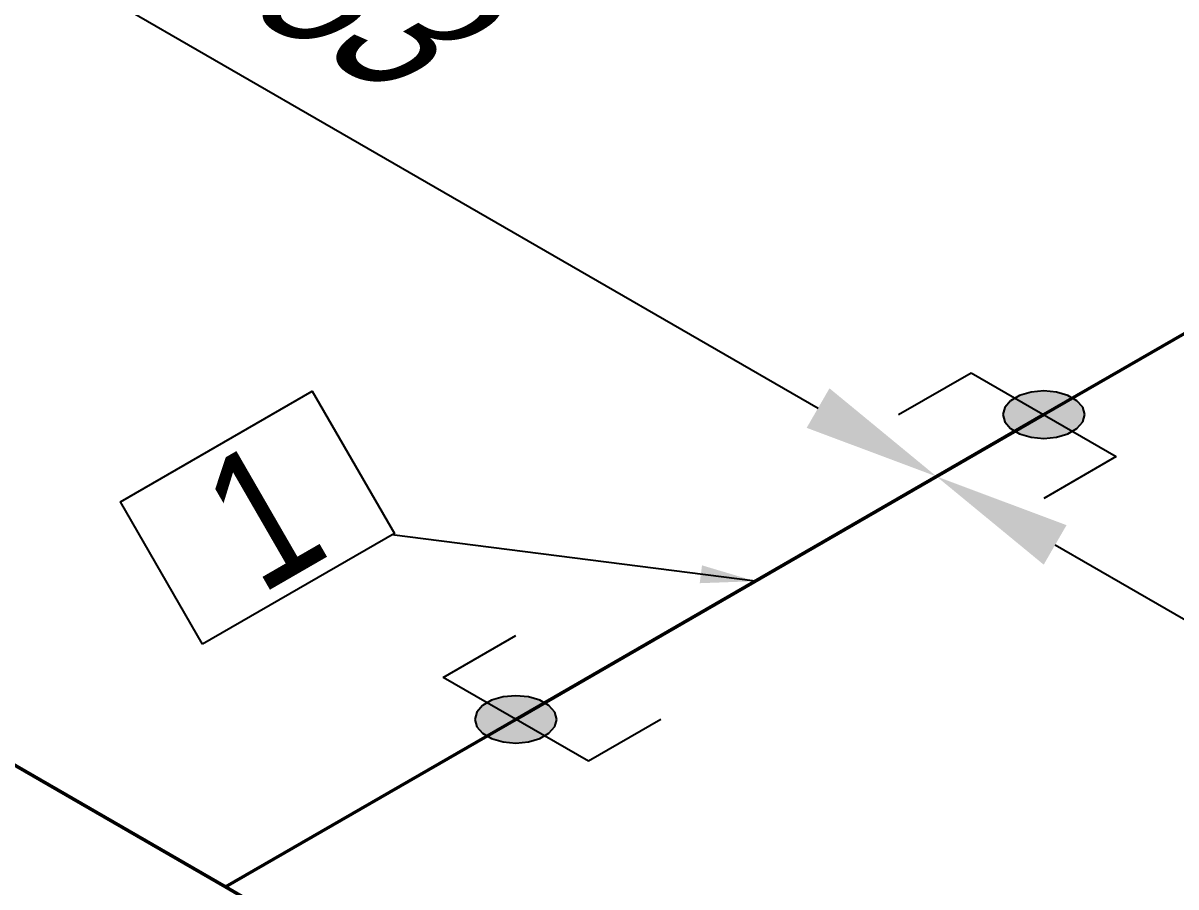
# Model space of a CAD drawing. Header units: millimetres. Extents: x 0 to 594, y 0 to 420.
# Drawn here: x 216.72 to 237.78, y 285.39 to 301.18 of the extents above; entities that cross this region are included whole.
import ezdxf
from ezdxf import colors
from ezdxf.entities.mleader import LeaderData, LeaderLine
from ezdxf.enums import TextEntityAlignment as Align
from ezdxf.math import Vec2, Vec3

# ---------------------------------------------------------------- set-up
doc = ezdxf.new("R2010")
doc.units = ezdxf.units.MM
doc.header["$LTSCALE"] = 0.25
for name, color, linetype in [('용접', 1, 'Continuous'), ('주석', 7, 'Continuous'), ('치수', 1, 'Continuous')]:
    doc.layers.add(name, color=color, linetype=linetype)
doc.layers.add('파이프 작은 보어', color=30, linetype='Continuous', lineweight=50)
doc.styles.add('AdskIsoAnnotation', font='arial.ttf', dxfattribs={"width": 0.8, "height": 1})
doc.styles.add('AdskIsoMetric', font='arial.ttf', dxfattribs={"width": 0.8, "height": 2.5})
doc.styles.add('AdskIsoMetric-30', font='arial.ttf', dxfattribs={"width": 0.8, "height": 2.5})
doc.styles.add('AdskIsoMetric30', font='arial.ttf', dxfattribs={"width": 0.8, "oblique": 30, "height": 2.5})
doc.styles.get("Standard").update_dxf_attribs({"font": 'arial.ttf'})
doc.dimstyles.new('AdskIsoMetric', dxfattribs={"dimtxt": 2.5, "dimasz": 2.5, "dimexe": 1, "dimexo": 2, "dimgap": 0.8, "dimtad": 1, "dimdec": 0, "dimrnd": 1, "dimzin": 0, "dimdsep": 46, "dimtxsty": 'AdskIsoMetric', "dimcen": 0, "dimclrt": 7, "dimadec": 0, "dimazin": 0, "dimtfac": 1, "dimtdec": 0, "dimtmove": 1, "dimatfit": 3, "dimfxl": 0, "dimfrac": 2, "dimtolj": 1, "dimtzin": 0, "dimarcsym": 0})

# ---------------------------------------------------------------- blocks, each defined once
blk = doc.blocks.new('*D81')
at = {"layer": 'Defpoints', "color": 0}
for p in [(192.122, 301.73), (233.407, 292.894), (220.417, 285.394)]:
    blk.add_point(p, dxfattribs=at)
at = {"layer": '치수', "color": 0, "lineweight": -2}
blk.add_line((207.277, 307.98), (231.242, 294.144), dxfattribs=at)
at = {"layer": '치수', "color": 0}
for points in [[(207.486, 308.341), (207.069, 307.619), (205.112, 309.23)], [(231.451, 294.505), (231.034, 293.783), (233.407, 292.894)]]:
    blk.add_solid(points, dxfattribs=at)
at = {"layer": '치수', "color": 7, "insert": (221.307, 302.498), "char_height": 2.5, "attachment_point": 5, "rotation": 330, "style": 'AdskIsoMetric30'}
blk.add_mtext('\\A1;2783', dxfattribs=at)
blk = doc.blocks.new('*D82')
at = {"layer": 'Defpoints', "color": 0}
for p in [(220.417, 285.394), (261.703, 276.558), (248.712, 269.058)]:
    blk.add_point(p, dxfattribs=at)
at = {"layer": '치수', "color": 0, "lineweight": -2}
for p, q in [((235.572, 291.644), (259.538, 277.808)), ((250.712, 270.212), (262.703, 277.135))]:
    blk.add_line(p, q, dxfattribs=at)
at = {"layer": '치수', "color": 0}
for points in [[(235.781, 292.005), (235.364, 291.283), (233.407, 292.894)], [(259.746, 278.169), (259.329, 277.447), (261.703, 276.558)]]:
    blk.add_solid(points, dxfattribs=at)
at = {"layer": '치수', "color": 7, "insert": (252.022, 284.765), "char_height": 2.5, "attachment_point": 5, "rotation": 330, "style": 'AdskIsoMetric30'}
blk.add_mtext('\\A1;894', dxfattribs=at)
blk = doc.blocks.new('*D87')
at = {"layer": 'Defpoints', "color": 0}
for p in [(240.668, 297.086), (220.417, 285.394), (233.407, 277.894)]:
    blk.add_point(p, dxfattribs=at)
at = {"layer": '치수', "color": 0, "lineweight": -2}
blk.add_line((251.493, 288.336), (235.572, 279.144), dxfattribs=at)
at = {"layer": '치수', "color": 0}
for points in [[(251.285, 288.697), (251.701, 287.975), (253.658, 289.586)], [(235.364, 279.505), (235.781, 278.783), (233.407, 277.894)]]:
    blk.add_solid(points, dxfattribs=at)
at = {"layer": '치수', "color": 7, "insert": (238.847, 283.651), "char_height": 2.5, "attachment_point": 5, "rotation": 30, "style": 'AdskIsoMetric-30'}
blk.add_mtext('\\A1;909', dxfattribs=at)
blk = doc.blocks.new('티-2-Iso2DSkew90')
at = {"color": 0, "linetype": 'ByBlock', "lineweight": -2, "extrusion": (2.02365e-10, -0.816497, -0.57735)}
for p, q in [((0, 0), (-5.303, 3.062)), ((0, 0), (5.303, 3.062)), ((5.303, -3.062), (0, 0))]:
    blk.add_line(p, q, dxfattribs=at)
blk = doc.blocks.new('엘보우-18-Iso2DSkew90')
at = {"color": 0, "linetype": 'ByBlock', "lineweight": -2, "extrusion": (0, 0.816497, 0.57735)}
for p, q in [((0, 0), (-5.303, -3.062)), ((0, 0), (0, 0)), ((5.303, -3.062), (0, 0))]:
    blk.add_line(p, q, dxfattribs=at)
blk = doc.blocks.new('SocketWeld-2-IsoRight')
blk.add_hatch(color=256).paths.add_polyline_path([(0.0055, -0.0435), (0.0057, -0.0436), (0.006, -0.0436), (0.0062, -0.0436), (0.0064, -0.0437), (0.0066, -0.0437), (0.0068, -0.0438), (0.007, -0.0438), (0.0072, -0.0439), (0.0075, -0.0439), (0.0077, -0.0439), (0.0079, -0.044), (0.0081, -0.044), (0.0083, -0.0441), (0.0085, -0.0441), (0.0088, -0.0442), (0.009, -0.0442), (0.0092, -0.0443), (0.0094, -0.0443), (0.0096, -0.0443), (0.0098, -0.0444), (0.01, -0.0444), (0.0103, -0.0445), (0.0105, -0.0445), (0.0107, -0.0446), (0.0109, -0.0446), (0.0111, -0.0446), (0.0113, -0.0447), (0.0115, -0.0447), (0.0118, -0.0448), (0.012, -0.0448), (0.0122, -0.0449), (0.0124, -0.0449), (0.0126, -0.0449), (0.0128, -0.045), (0.013, -0.045), (0.0133, -0.0451), (0.0135, -0.0451), (0.0137, -0.0452), (0.0139, -0.0452), (0.0141, -0.0453), (0.0143, -0.0453), (0.0145, -0.0453), (0.0148, -0.0454), (0.015, -0.0454), (0.0152, -0.0455), (0.0154, -0.0455), (0.0156, -0.0456), (0.0158, -0.0456), (0.0161, -0.0456), (0.0161, -0.0456), (0.0162, -0.0456), (0.0164, -0.0455), (0.0166, -0.0455), (0.0168, -0.0455), (0.017, -0.0454), (0.0171, -0.0454), (0.0173, -0.0453), (0.0175, -0.0453), (0.0177, -0.0452), (0.0179, -0.0452), (0.0181, -0.0451), (0.0182, -0.0451), (0.0184, -0.045), (0.0186, -0.045), (0.0188, -0.0449), (0.019, -0.0449), (0.0192, -0.0448), (0.0193, -0.0448), (0.0195, -0.0447), (0.0197, -0.0447), (0.0199, -0.0446), (0.0201, -0.0446), (0.0203, -0.0445), (0.0204, -0.0445), (0.0206, -0.0444), (0.0208, -0.0444), (0.021, -0.0444), (0.0212, -0.0443), (0.0213, -0.0443), (0.0215, -0.0442), (0.0217, -0.0442), (0.0219, -0.0441), (0.0221, -0.0441), (0.0223, -0.044), (0.0224, -0.044), (0.0226, -0.0439), (0.0228, -0.0439), (0.023, -0.0438), (0.0232, -0.0438), (0.0234, -0.0437), (0.0235, -0.0437), (0.0237, -0.0436), (0.0239, -0.0436), (0.0241, -0.0435), (0.0243, -0.0435), (0.0245, -0.0434), (0.0246, -0.0434), (0.0248, -0.0433), (0.025, -0.0433), (0.025, -0.0433), (0.0251, -0.0432), (0.0253, -0.043), (0.0254, -0.0429), (0.0255, -0.0428), (0.0257, -0.0426), (0.0258, -0.0425), (0.0259, -0.0424), (0.0261, -0.0422), (0.0262, -0.0421), (0.0263, -0.042), (0.0265, -0.0418), (0.0266, -0.0417), (0.0267, -0.0416), (0.0269, -0.0414), (0.027, -0.0413), (0.0271, -0.0412), (0.0273, -0.041), (0.0274, -0.0409), (0.0275, -0.0408), (0.0277, -0.0406), (0.0278, -0.0405), (0.0279, -0.0403), (0.0281, -0.0402), (0.0282, -0.0401), (0.0283, -0.0399), (0.0284, -0.0398), (0.0286, -0.0397), (0.0287, -0.0395), (0.0288, -0.0394), (0.029, -0.0393), (0.0291, -0.0391), (0.0292, -0.039), (0.0294, -0.0389), (0.0295, -0.0387), (0.0296, -0.0386), (0.0298, -0.0385), (0.0299, -0.0383), (0.03, -0.0382), (0.0302, -0.0381), (0.0303, -0.0379), (0.0304, -0.0378), (0.0306, -0.0377), (0.0307, -0.0375), (0.0308, -0.0374), (0.031, -0.0373), (0.0311, -0.0371), (0.0312, -0.037), (0.0314, -0.0369), (0.0315, -0.0367), (0.0315, -0.0367), (0.0316, -0.0365), (0.0316, -0.0363), (0.0317, -0.0361), (0.0318, -0.0359), (0.0319, -0.0357), (0.0319, -0.0355), (0.032, -0.0353), (0.0321, -0.0351), (0.0321, -0.0349), (0.0322, -0.0346), (0.0323, -0.0344), (0.0323, -0.0342), (0.0324, -0.034), (0.0325, -0.0338), (0.0325, -0.0336), (0.0326, -0.0334), (0.0327, -0.0332), (0.0328, -0.033), (0.0328, -0.0328), (0.0329, -0.0326), (0.033, -0.0324), (0.033, -0.0322), (0.0331, -0.0319), (0.0332, -0.0317), (0.0332, -0.0315), (0.0333, -0.0313), (0.0334, -0.0311), (0.0335, -0.0309), (0.0335, -0.0307), (0.0336, -0.0305), (0.0337, -0.0303), (0.0337, -0.0301), (0.0338, -0.0299), (0.0339, -0.0297), (0.0339, -0.0295), (0.034, -0.0292), (0.0341, -0.029), (0.0342, -0.0288), (0.0342, -0.0286), (0.0343, -0.0284), (0.0344, -0.0282), (0.0344, -0.028), (0.0345, -0.0278), (0.0346, -0.0276), (0.0346, -0.0274), (0.0347, -0.0272), (0.0348, -0.027), (0.0349, -0.0268), (0.0349, -0.0265), (0.0349, -0.0265), (0.0349, -0.0263), (0.0349, -0.026), (0.0349, -0.0258), (0.0349, -0.0255), (0.0349, -0.0252), (0.0349, -0.025), (0.0349, -0.0247), (0.0349, -0.0245), (0.0349, -0.0242), (0.0349, -0.0239), (0.0349, -0.0237), (0.0349, -0.0234), (0.0349, -0.0232), (0.0349, -0.0229), (0.0349, -0.0226), (0.0349, -0.0224), (0.0349, -0.0221), (0.0349, -0.0219), (0.0349, -0.0216), (0.0349, -0.0213), (0.0349, -0.0211), (0.0349, -0.0208), (0.0349, -0.0206), (0.0349, -0.0203), (0.0349, -0.02), (0.0349, -0.0198), (0.0349, -0.0195), (0.0349, -0.0192), (0.0349, -0.019), (0.0349, -0.0187), (0.0349, -0.0185), (0.0349, -0.0182), (0.0349, -0.0179), (0.0349, -0.0177), (0.0349, -0.0174), (0.0349, -0.0172), (0.0349, -0.0169), (0.0349, -0.0166), (0.0349, -0.0164), (0.0349, -0.0161), (0.0349, -0.0159), (0.0349, -0.0156), (0.0349, -0.0153), (0.0349, -0.0151), (0.0349, -0.0148), (0.0349, -0.0146), (0.0349, -0.0143), (0.0349, -0.014), (0.0349, -0.0138), (0.0349, -0.0138), (0.0349, -0.0135), (0.0348, -0.0132), (0.0347, -0.0129), (0.0346, -0.0126), (0.0346, -0.0123), (0.0345, -0.012), (0.0344, -0.0118), (0.0344, -0.0115), (0.0343, -0.0112), (0.0342, -0.0109), (0.0342, -0.0106), (0.0341, -0.0103), (0.034, -0.01), (0.0339, -0.0097), (0.0339, -0.0095), (0.0338, -0.0092), (0.0337, -0.0089), (0.0337, -0.0086), (0.0336, -0.0083), (0.0335, -0.008), (0.0335, -0.0077), (0.0334, -0.0074), (0.0333, -0.0071), (0.0332, -0.0069), (0.0332, -0.0066), (0.0331, -0.0063), (0.033, -0.006), (0.033, -0.0057), (0.0329, -0.0054), (0.0328, -0.0051), (0.0328, -0.0048), (0.0327, -0.0046), (0.0326, -0.0043), (0.0325, -0.004), (0.0325, -0.0037), (0.0324, -0.0034), (0.0323, -0.0031), (0.0323, -0.0028), (0.0322, -0.0025), (0.0321, -0.0022), (0.0321, -0.002), (0.032, -0.0017), (0.0319, -0.0014), (0.0319, -0.0011), (0.0318, -0.0008), (0.0317, -0.0005), (0.0316, -0.0002), (0.0316, 0.0001), (0.0315, 0.0003), (0.0315, 0.0003), (0.0314, 0.0006), (0.0312, 0.0009), (0.0311, 0.0012), (0.031, 0.0015), (0.0308, 0.0018), (0.0307, 0.0021), (0.0306, 0.0024), (0.0304, 0.0026), (0.0303, 0.0029), (0.0302, 0.0032), (0.03, 0.0035), (0.0299, 0.0038), (0.0298, 0.0041), (0.0296, 0.0044), (0.0295, 0.0047), (0.0294, 0.0049), (0.0292, 0.0052), (0.0291, 0.0055), (0.029, 0.0058), (0.0288, 0.0061), (0.0287, 0.0064), (0.0286, 0.0067), (0.0284, 0.007), (0.0283, 0.0072), (0.0282, 0.0075), (0.0281, 0.0078), (0.0279, 0.0081), (0.0278, 0.0084), (0.0277, 0.0087), (0.0275, 0.009), (0.0274, 0.0093), (0.0273, 0.0095), (0.0271, 0.0098), (0.027, 0.0101), (0.0269, 0.0104), (0.0267, 0.0107), (0.0266, 0.011), (0.0265, 0.0113), (0.0263, 0.0116), (0.0262, 0.0118), (0.0261, 0.0121), (0.0259, 0.0124), (0.0258, 0.0127), (0.0257, 0.013), (0.0255, 0.0133), (0.0254, 0.0136), (0.0253, 0.0139), (0.0251, 0.0141), (0.025, 0.0144), (0.025, 0.0144), (0.0248, 0.0147), (0.0246, 0.015), (0.0245, 0.0152), (0.0243, 0.0155), (0.0241, 0.0157), (0.0239, 0.016), (0.0237, 0.0162), (0.0235, 0.0165), (0.0234, 0.0168), (0.0232, 0.017), (0.023, 0.0173), (0.0228, 0.0175), (0.0226, 0.0178), (0.0224, 0.0181), (0.0223, 0.0183), (0.0221, 0.0186), (0.0219, 0.0188), (0.0217, 0.0191), (0.0215, 0.0193), (0.0213, 0.0196), (0.0212, 0.0199), (0.021, 0.0201), (0.0208, 0.0204), (0.0206, 0.0206), (0.0204, 0.0209), (0.0203, 0.0212), (0.0201, 0.0214), (0.0199, 0.0217), (0.0197, 0.0219), (0.0195, 0.0222), (0.0193, 0.0225), (0.0192, 0.0227), (0.019, 0.023), (0.0188, 0.0232), (0.0186, 0.0235), (0.0184, 0.0237), (0.0182, 0.024), (0.0181, 0.0243), (0.0179, 0.0245), (0.0177, 0.0248), (0.0175, 0.025), (0.0173, 0.0253), (0.0171, 0.0256), (0.017, 0.0258), (0.0168, 0.0261), (0.0166, 0.0263), (0.0164, 0.0266), (0.0162, 0.0268), (0.0161, 0.0271), (0.0161, 0.0271), (0.0158, 0.0273), (0.0156, 0.0275), (0.0154, 0.0277), (0.0152, 0.0279), (0.015, 0.0281), (0.0148, 0.0283), (0.0145, 0.0285), (0.0143, 0.0287), (0.0141, 0.0289), (0.0139, 0.0292), (0.0137, 0.0294), (0.0135, 0.0296), (0.0133, 0.0298), (0.013, 0.03), (0.0128, 0.0302), (0.0126, 0.0304), (0.0124, 0.0306), (0.0122, 0.0308), (0.012, 0.031), (0.0118, 0.0312), (0.0115, 0.0314), (0.0113, 0.0316), (0.0111, 0.0318), (0.0109, 0.032), (0.0107, 0.0322), (0.0105, 0.0324), (0.0103, 0.0326), (0.01, 0.0328), (0.0098, 0.033), (0.0096, 0.0332), (0.0094, 0.0334), (0.0092, 0.0337), (0.009, 0.0339), (0.0088, 0.0341), (0.0085, 0.0343), (0.0083, 0.0345), (0.0081, 0.0347), (0.0079, 0.0349), (0.0077, 0.0351), (0.0075, 0.0353), (0.0072, 0.0355), (0.007, 0.0357), (0.0068, 0.0359), (0.0066, 0.0361), (0.0064, 0.0363), (0.0062, 0.0365), (0.006, 0.0367), (0.0057, 0.0369), (0.0055, 0.0371), (0.0055, 0.0371), (0.0053, 0.0373), (0.0051, 0.0374), (0.0049, 0.0375), (0.0046, 0.0377), (0.0044, 0.0378), (0.0042, 0.0379), (0.004, 0.038), (0.0037, 0.0382), (0.0035, 0.0383), (0.0033, 0.0384), (0.003, 0.0386), (0.0028, 0.0387), (0.0026, 0.0388), (0.0024, 0.039), (0.0021, 0.0391), (0.0019, 0.0392), (0.0017, 0.0393), (0.0015, 0.0395), (0.0012, 0.0396), (0.001, 0.0397), (0.0008, 0.0399), (0.0006, 0.04), (0.0003, 0.0401), (0.0001, 0.0403), (-0.0001, 0.0404), (-0.0003, 0.0405), (-0.0006, 0.0406), (-0.0008, 0.0408), (-0.001, 0.0409), (-0.0012, 0.041), (-0.0015, 0.0412), (-0.0017, 0.0413), (-0.0019, 0.0414), (-0.0021, 0.0416), (-0.0024, 0.0417), (-0.0026, 0.0418), (-0.0028, 0.042), (-0.003, 0.0421), (-0.0033, 0.0422), (-0.0035, 0.0423), (-0.0037, 0.0425), (-0.004, 0.0426), (-0.0042, 0.0427), (-0.0044, 0.0429), (-0.0046, 0.043), (-0.0049, 0.0431), (-0.0051, 0.0433), (-0.0053, 0.0434), (-0.0055, 0.0435), (-0.0055, 0.0435), (-0.0057, 0.0436), (-0.006, 0.0436), (-0.0062, 0.0436), (-0.0064, 0.0437), (-0.0066, 0.0437), (-0.0068, 0.0438), (-0.007, 0.0438), (-0.0072, 0.0439), (-0.0075, 0.0439), (-0.0077, 0.0439), (-0.0079, 0.044), (-0.0081, 0.044), (-0.0083, 0.0441), (-0.0085, 0.0441), (-0.0088, 0.0442), (-0.009, 0.0442), (-0.0092, 0.0443), (-0.0094, 0.0443), (-0.0096, 0.0443), (-0.0098, 0.0444), (-0.01, 0.0444), (-0.0103, 0.0445), (-0.0105, 0.0445), (-0.0107, 0.0446), (-0.0109, 0.0446), (-0.0111, 0.0446), (-0.0113, 0.0447), (-0.0115, 0.0447), (-0.0118, 0.0448), (-0.012, 0.0448), (-0.0122, 0.0449), (-0.0124, 0.0449), (-0.0126, 0.0449), (-0.0128, 0.045), (-0.013, 0.045), (-0.0133, 0.0451), (-0.0135, 0.0451), (-0.0137, 0.0452), (-0.0139, 0.0452), (-0.0141, 0.0453), (-0.0143, 0.0453), (-0.0145, 0.0453), (-0.0148, 0.0454), (-0.015, 0.0454), (-0.0152, 0.0455), (-0.0154, 0.0455), (-0.0156, 0.0456), (-0.0158, 0.0456), (-0.0161, 0.0456), (-0.0161, 0.0456), (-0.0162, 0.0456), (-0.0164, 0.0455), (-0.0166, 0.0455), (-0.0168, 0.0455), (-0.017, 0.0454), (-0.0171, 0.0454), (-0.0173, 0.0453), (-0.0175, 0.0453), (-0.0177, 0.0452), (-0.0179, 0.0452), (-0.0181, 0.0451), (-0.0182, 0.0451), (-0.0184, 0.045), (-0.0186, 0.045), (-0.0188, 0.0449), (-0.019, 0.0449), (-0.0192, 0.0448), (-0.0193, 0.0448), (-0.0195, 0.0447), (-0.0197, 0.0447), (-0.0199, 0.0446), (-0.0201, 0.0446), (-0.0203, 0.0445), (-0.0204, 0.0445), (-0.0206, 0.0444), (-0.0208, 0.0444), (-0.021, 0.0444), (-0.0212, 0.0443), (-0.0213, 0.0443), (-0.0215, 0.0442), (-0.0217, 0.0442), (-0.0219, 0.0441), (-0.0221, 0.0441), (-0.0223, 0.044), (-0.0224, 0.044), (-0.0226, 0.0439), (-0.0228, 0.0439), (-0.023, 0.0438), (-0.0232, 0.0438), (-0.0234, 0.0437), (-0.0235, 0.0437), (-0.0237, 0.0436), (-0.0239, 0.0436), (-0.0241, 0.0435), (-0.0243, 0.0435), (-0.0245, 0.0434), (-0.0246, 0.0434), (-0.0248, 0.0433), (-0.025, 0.0433), (-0.025, 0.0433), (-0.0251, 0.0432), (-0.0253, 0.043), (-0.0254, 0.0429), (-0.0255, 0.0428), (-0.0257, 0.0426), (-0.0258, 0.0425), (-0.0259, 0.0424), (-0.0261, 0.0422), (-0.0262, 0.0421), (-0.0263, 0.042), (-0.0265, 0.0418), (-0.0266, 0.0417), (-0.0267, 0.0416), (-0.0269, 0.0414), (-0.027, 0.0413), (-0.0271, 0.0412), (-0.0273, 0.041), (-0.0274, 0.0409), (-0.0275, 0.0408), (-0.0277, 0.0406), (-0.0278, 0.0405), (-0.0279, 0.0403), (-0.0281, 0.0402), (-0.0282, 0.0401), (-0.0283, 0.0399), (-0.0284, 0.0398), (-0.0286, 0.0397), (-0.0287, 0.0395), (-0.0288, 0.0394), (-0.029, 0.0393), (-0.0291, 0.0391), (-0.0292, 0.039), (-0.0294, 0.0389), (-0.0295, 0.0387), (-0.0296, 0.0386), (-0.0298, 0.0385), (-0.0299, 0.0383), (-0.03, 0.0382), (-0.0302, 0.0381), (-0.0303, 0.0379), (-0.0304, 0.0378), (-0.0306, 0.0377), (-0.0307, 0.0375), (-0.0308, 0.0374), (-0.031, 0.0373), (-0.0311, 0.0371), (-0.0312, 0.037), (-0.0314, 0.0369), (-0.0315, 0.0367), (-0.0315, 0.0367), (-0.0316, 0.0365), (-0.0316, 0.0363), (-0.0317, 0.0361), (-0.0318, 0.0359), (-0.0319, 0.0357), (-0.0319, 0.0355), (-0.032, 0.0353), (-0.0321, 0.0351), (-0.0321, 0.0349), (-0.0322, 0.0346), (-0.0323, 0.0344), (-0.0323, 0.0342), (-0.0324, 0.034), (-0.0325, 0.0338), (-0.0325, 0.0336), (-0.0326, 0.0334), (-0.0327, 0.0332), (-0.0328, 0.033), (-0.0328, 0.0328), (-0.0329, 0.0326), (-0.033, 0.0324), (-0.033, 0.0322), (-0.0331, 0.0319), (-0.0332, 0.0317), (-0.0332, 0.0315), (-0.0333, 0.0313), (-0.0334, 0.0311), (-0.0335, 0.0309), (-0.0335, 0.0307), (-0.0336, 0.0305), (-0.0337, 0.0303), (-0.0337, 0.0301), (-0.0338, 0.0299), (-0.0339, 0.0297), (-0.0339, 0.0295), (-0.034, 0.0292), (-0.0341, 0.029), (-0.0342, 0.0288), (-0.0342, 0.0286), (-0.0343, 0.0284), (-0.0344, 0.0282), (-0.0344, 0.028), (-0.0345, 0.0278), (-0.0346, 0.0276), (-0.0346, 0.0274), (-0.0347, 0.0272), (-0.0348, 0.027), (-0.0349, 0.0268), (-0.0349, 0.0265), (-0.0349, 0.0265), (-0.0349, 0.0263), (-0.0349, 0.026), (-0.0349, 0.0258), (-0.0349, 0.0255), (-0.0349, 0.0252), (-0.0349, 0.025), (-0.0349, 0.0247), (-0.0349, 0.0245), (-0.0349, 0.0242), (-0.0349, 0.0239), (-0.0349, 0.0237), (-0.0349, 0.0234), (-0.0349, 0.0232), (-0.0349, 0.0229), (-0.0349, 0.0226), (-0.0349, 0.0224), (-0.0349, 0.0221), (-0.0349, 0.0219), (-0.0349, 0.0216), (-0.0349, 0.0213), (-0.0349, 0.0211), (-0.0349, 0.0208), (-0.0349, 0.0206), (-0.0349, 0.0203), (-0.0349, 0.02), (-0.0349, 0.0198), (-0.0349, 0.0195), (-0.0349, 0.0192), (-0.0349, 0.019), (-0.0349, 0.0187), (-0.0349, 0.0185), (-0.0349, 0.0182), (-0.0349, 0.0179), (-0.0349, 0.0177), (-0.0349, 0.0174), (-0.0349, 0.0172), (-0.0349, 0.0169), (-0.0349, 0.0166), (-0.0349, 0.0164), (-0.0349, 0.0161), (-0.0349, 0.0159), (-0.0349, 0.0156), (-0.0349, 0.0153), (-0.0349, 0.0151), (-0.0349, 0.0148), (-0.0349, 0.0146), (-0.0349, 0.0143), (-0.0349, 0.014), (-0.0349, 0.0138), (-0.0349, 0.0138), (-0.0349, 0.0135), (-0.0348, 0.0132), (-0.0347, 0.0129), (-0.0346, 0.0126), (-0.0346, 0.0123), (-0.0345, 0.012), (-0.0344, 0.0118), (-0.0344, 0.0115), (-0.0343, 0.0112), (-0.0342, 0.0109), (-0.0342, 0.0106), (-0.0341, 0.0103), (-0.034, 0.01), (-0.0339, 0.0097), (-0.0339, 0.0095), (-0.0338, 0.0092), (-0.0337, 0.0089), (-0.0337, 0.0086), (-0.0336, 0.0083), (-0.0335, 0.008), (-0.0335, 0.0077), (-0.0334, 0.0074), (-0.0333, 0.0071), (-0.0332, 0.0069), (-0.0332, 0.0066), (-0.0331, 0.0063), (-0.033, 0.006), (-0.033, 0.0057), (-0.0329, 0.0054), (-0.0328, 0.0051), (-0.0328, 0.0048), (-0.0327, 0.0046), (-0.0326, 0.0043), (-0.0325, 0.004), (-0.0325, 0.0037), (-0.0324, 0.0034), (-0.0323, 0.0031), (-0.0323, 0.0028), (-0.0322, 0.0025), (-0.0321, 0.0022), (-0.0321, 0.002), (-0.032, 0.0017), (-0.0319, 0.0014), (-0.0319, 0.0011), (-0.0318, 0.0008), (-0.0317, 0.0005), (-0.0316, 0.0002), (-0.0316, -0.0001), (-0.0315, -0.0003), (-0.0315, -0.0003), (-0.0314, -0.0006), (-0.0312, -0.0009), (-0.0311, -0.0012), (-0.031, -0.0015), (-0.0308, -0.0018), (-0.0307, -0.0021), (-0.0306, -0.0024), (-0.0304, -0.0026), (-0.0303, -0.0029), (-0.0302, -0.0032), (-0.03, -0.0035), (-0.0299, -0.0038), (-0.0298, -0.0041), (-0.0296, -0.0044), (-0.0295, -0.0047), (-0.0294, -0.0049), (-0.0292, -0.0052), (-0.0291, -0.0055), (-0.029, -0.0058), (-0.0288, -0.0061), (-0.0287, -0.0064), (-0.0286, -0.0067), (-0.0284, -0.007), (-0.0283, -0.0072), (-0.0282, -0.0075), (-0.0281, -0.0078), (-0.0279, -0.0081), (-0.0278, -0.0084), (-0.0277, -0.0087), (-0.0275, -0.009), (-0.0274, -0.0093), (-0.0273, -0.0095), (-0.0271, -0.0098), (-0.027, -0.0101), (-0.0269, -0.0104), (-0.0267, -0.0107), (-0.0266, -0.011), (-0.0265, -0.0113), (-0.0263, -0.0116), (-0.0262, -0.0118), (-0.0261, -0.0121), (-0.0259, -0.0124), (-0.0258, -0.0127), (-0.0257, -0.013), (-0.0255, -0.0133), (-0.0254, -0.0136), (-0.0253, -0.0139), (-0.0251, -0.0141), (-0.025, -0.0144), (-0.025, -0.0144), (-0.0248, -0.0147), (-0.0246, -0.015), (-0.0245, -0.0152), (-0.0243, -0.0155), (-0.0241, -0.0157), (-0.0239, -0.016), (-0.0237, -0.0162), (-0.0235, -0.0165), (-0.0234, -0.0168), (-0.0232, -0.017), (-0.023, -0.0173), (-0.0228, -0.0175), (-0.0226, -0.0178), (-0.0224, -0.0181), (-0.0223, -0.0183), (-0.0221, -0.0186), (-0.0219, -0.0188), (-0.0217, -0.0191), (-0.0215, -0.0193), (-0.0213, -0.0196), (-0.0212, -0.0199), (-0.021, -0.0201), (-0.0208, -0.0204), (-0.0206, -0.0206), (-0.0204, -0.0209), (-0.0203, -0.0212), (-0.0201, -0.0214), (-0.0199, -0.0217), (-0.0197, -0.0219), (-0.0195, -0.0222), (-0.0193, -0.0225), (-0.0192, -0.0227), (-0.019, -0.023), (-0.0188, -0.0232), (-0.0186, -0.0235), (-0.0184, -0.0237), (-0.0182, -0.024), (-0.0181, -0.0243), (-0.0179, -0.0245), (-0.0177, -0.0248), (-0.0175, -0.025), (-0.0173, -0.0253), (-0.0171, -0.0256), (-0.017, -0.0258), (-0.0168, -0.0261), (-0.0166, -0.0263), (-0.0164, -0.0266), (-0.0162, -0.0268), (-0.0161, -0.0271), (-0.0161, -0.0271), (-0.0158, -0.0273), (-0.0156, -0.0275), (-0.0154, -0.0277), (-0.0152, -0.0279), (-0.015, -0.0281), (-0.0148, -0.0283), (-0.0145, -0.0285), (-0.0143, -0.0287), (-0.0141, -0.0289), (-0.0139, -0.0292), (-0.0137, -0.0294), (-0.0135, -0.0296), (-0.0133, -0.0298), (-0.013, -0.03), (-0.0128, -0.0302), (-0.0126, -0.0304), (-0.0124, -0.0306), (-0.0122, -0.0308), (-0.012, -0.031), (-0.0118, -0.0312), (-0.0115, -0.0314), (-0.0113, -0.0316), (-0.0111, -0.0318), (-0.0109, -0.032), (-0.0107, -0.0322), (-0.0105, -0.0324), (-0.0103, -0.0326), (-0.01, -0.0328), (-0.0098, -0.033), (-0.0096, -0.0332), (-0.0094, -0.0334), (-0.0092, -0.0337), (-0.009, -0.0339), (-0.0088, -0.0341), (-0.0085, -0.0343), (-0.0083, -0.0345), (-0.0081, -0.0347), (-0.0079, -0.0349), (-0.0077, -0.0351), (-0.0075, -0.0353), (-0.0072, -0.0355), (-0.007, -0.0357), (-0.0068, -0.0359), (-0.0066, -0.0361), (-0.0064, -0.0363), (-0.0062, -0.0365), (-0.006, -0.0367), (-0.0057, -0.0369), (-0.0055, -0.0371), (-0.0055, -0.0371), (-0.0053, -0.0373), (-0.0051, -0.0374), (-0.0049, -0.0375), (-0.0046, -0.0377), (-0.0044, -0.0378), (-0.0042, -0.0379), (-0.004, -0.038), (-0.0037, -0.0382), (-0.0035, -0.0383), (-0.0033, -0.0384), (-0.003, -0.0386), (-0.0028, -0.0387), (-0.0026, -0.0388), (-0.0024, -0.039), (-0.0021, -0.0391), (-0.0019, -0.0392), (-0.0017, -0.0393), (-0.0015, -0.0395), (-0.0012, -0.0396), (-0.001, -0.0397), (-0.0008, -0.0399), (-0.0006, -0.04), (-0.0003, -0.0401), (-0.0001, -0.0403), (0.0001, -0.0404), (0.0003, -0.0405), (0.0006, -0.0406), (0.0008, -0.0408), (0.001, -0.0409), (0.0012, -0.041), (0.0015, -0.0412), (0.0017, -0.0413), (0.0019, -0.0414), (0.0021, -0.0416), (0.0024, -0.0417), (0.0026, -0.0418), (0.0028, -0.042), (0.003, -0.0421), (0.0033, -0.0422), (0.0035, -0.0423), (0.0037, -0.0425), (0.004, -0.0426), (0.0042, -0.0427), (0.0044, -0.0429), (0.0046, -0.043), (0.0049, -0.0431), (0.0051, -0.0433), (0.0053, -0.0434)], flags=0)
at = {"color": 0, "linetype": 'ByBlock', "lineweight": -2, "extrusion": (-0.707107, -0.408248, 0.57735)}
for p, q in [((-0.0884, 0.1531), (0, 0.1021)), ((0, 0.1021), (0, -0.1021)), ((-0.025, 0.0433), (-0.0315, 0.0367)), ((-0.0161, 0.0456), (-0.025, 0.0433)), ((-0.0055, 0.0435), (-0.0161, 0.0456)), ((0.0055, 0.0371), (-0.0055, 0.0435)), ((-0.0315, 0.0367), (-0.0349, 0.0265)), ((0.0161, 0.0271), (0.0055, 0.0371)), ((-0.0349, 0.0265), (-0.0349, 0.0138)), ((0.025, 0.0144), (0.0161, 0.0271)), ((0.0315, 0.0003), (0.025, 0.0144)), ((-0.0349, 0.0138), (-0.0315, -0.0003)), ((0.0349, -0.0138), (0.0315, 0.0003)), ((-0.0315, -0.0003), (-0.025, -0.0144)), ((0.0349, -0.0265), (0.0349, -0.0138)), ((-0.025, -0.0144), (-0.0161, -0.0271)), ((-0.0161, -0.0271), (-0.0055, -0.0371)), ((0.0315, -0.0367), (0.0349, -0.0265)), ((-0.0055, -0.0371), (0.0055, -0.0435)), ((0.025, -0.0433), (0.0315, -0.0367)), ((0, -0.1021), (-0.0884, -0.051)), ((0.0055, -0.0435), (0.0161, -0.0456)), ((0.0161, -0.0456), (0.025, -0.0433))]:
    blk.add_line(p, q, dxfattribs=at)
blk = doc.blocks.new('AnnoRect')
at = {"color": 0, "linetype": 'ByBlock', "lineweight": -2}
blk.add_wipeout([(-0.8095, -0.6), (-0.8095, 0.6), (0.8095, 0.6), (0.8095, -0.6)], dxfattribs=at)
blk.add_lwpolyline([(-0.8095, -0.6), (-0.8095, 0.6), (0.8095, 0.6), (0.8095, -0.6)], close=True, dxfattribs=at)
at = {"color": 0, "linetype": 'ByBlock', "lineweight": -2, "style": 'AdskIsoAnnotation', "width": 0.8}
blk.add_attdef('XX', text='', height=1, dxfattribs=at).set_placement((0, 0), align=Align.MIDDLE_CENTER)

msp = doc.modelspace()

# ---------------------------------------------------------------- linework, layer by layer
at = {"layer": '파이프 작은 보어'}
msp.add_lwpolyline([(235.3644, 294.0238), (225.7203, 288.4558)], dxfattribs=at)

# ---------------------------------------------------------------- block references
at = {"layer": '용접', "xscale": 15, "yscale": 15, "zscale": 15}
for p, rotation in [((235.3644, 294.0238), 60.00000000871098), ((225.7203, 288.4558), 240.000000008711)]:
    msp.add_blockref('SocketWeld-2-IsoRight', p, dxfattribs=dict(at, rotation=rotation))
at = {"layer": '파이프 작은 보어'}
for name, p in [('엘보우-18-Iso2DSkew90', (240.6677, 297.0857)), ('티-2-Iso2DSkew90', (220.417, 285.394))]:
    msp.add_blockref(name, p, dxfattribs=at)

# ---------------------------------------------------------------- dimensions: what is measured, and where the dimension line sits
at = {"layer": '치수'}
for base, p1, p2, angle, text, override, picture, middle in [((233.4074, 292.894), (192.1218, 301.7302), (220.417, 285.394), 330, '2783', {"dimtad": 0, "dimlfac": 85.192526, "dimtxsty": 'AdskIsoMetric30', "dimse1": 1, "dimse2": 1, "dimsd1": 0, "dimsd2": 0, "dimtmove": 1}, '*D81', (221.307, 302.498)), ((233.4074, 277.894), (240.6677, 297.0857), (220.417, 285.394), 210, '909', {"dimtad": 0, "dimlfac": 38.889898, "dimtxsty": 'AdskIsoMetric-30', "dimse1": 1, "dimse2": 1, "dimsd1": 0, "dimsd2": 0, "dimtmove": 1}, '*D87', (238.8468, 283.6513)), ((261.7026, 276.5577), (220.417, 285.394), (248.7123, 269.0577), 330, '894', {"dimtad": 0, "dimlfac": 27.372765, "dimtxsty": 'AdskIsoMetric30', "dimse1": 1, "dimse2": 0, "dimsd1": 0, "dimsd2": 0, "dimtmove": 1}, '*D82', (252.0219, 284.7648))]:
    dim = msp.add_linear_dim(base=base, p1=p1, p2=p2, angle=angle, text=text, dimstyle='AdskIsoMetric', override=override, dxfattribs=at)
    dim.commit()
    dim.dimension.update_dxf_attribs({"geometry": picture, "text_midpoint": middle, "dimtype": 160})

# ---------------------------------------------------------------- leaders
at = {"layer": '주석'}
ml = msp.add_multileader_mtext('Standard', dxfattribs=at)
ml.set_content('')
ml.set_leader_properties()
ml.build(insert=Vec2(0, 0))
ml.multileader.update_dxf_attribs({"dogleg_length": 0, "arrow_head_size": 0})
ctx = ml.context
ctx.base_point, ctx.arrow_head_size, ctx.plane_origin = Vec3(223.4565, 291.8281), 0, Vec3(0, 13.1419)
notes = []
notes.append((ctx, [(0, (1, 1, 0), (223.4565, 291.8281), (-1, 0), 0, [(0, [(230.0932, 290.9805)], 0, [])])]))
ctx.mtext, ml.multileader.dxf.content_type = None, 0
for ctx, leaders in notes:
    for number, flags, end, landing, length, lines in leaders:
        leader = LeaderData()
        leader.index, (leader.has_last_leader_line, leader.has_dogleg_vector, leader.attachment_direction) = number, flags
        leader.last_leader_point, leader.dogleg_vector, leader.dogleg_length = Vec3(end), Vec3(landing), length
        for number, points, colour, breaks in lines:
            line = LeaderLine()
            line.index, line.vertices, line.color, line.breaks = number, Vec3.list(points), colors.encode_raw_color(colour), breaks
            leader.lines.append(line)
        ctx.leaders.append(leader)

# ---------------------------------------------------------------- next in the draw order: block references
ref = msp.add_blockref('AnnoRect', (221, 292.1419), dxfattribs=dict(at, xscale=2.5, yscale=2.5, zscale=2.5, rotation=30.00000001306017))
ref.add_attrib('XX_001', '1', (221.0451, 290.7186), dxfattribs={"layer": '0', "color": 0, "linetype": 'ByBlock', "lineweight": -2, "height": 2.5, "rotation": 30, "style": 'AdskIsoAnnotation', "width": 0.8})

doc.saveas('drawing.dxf')
